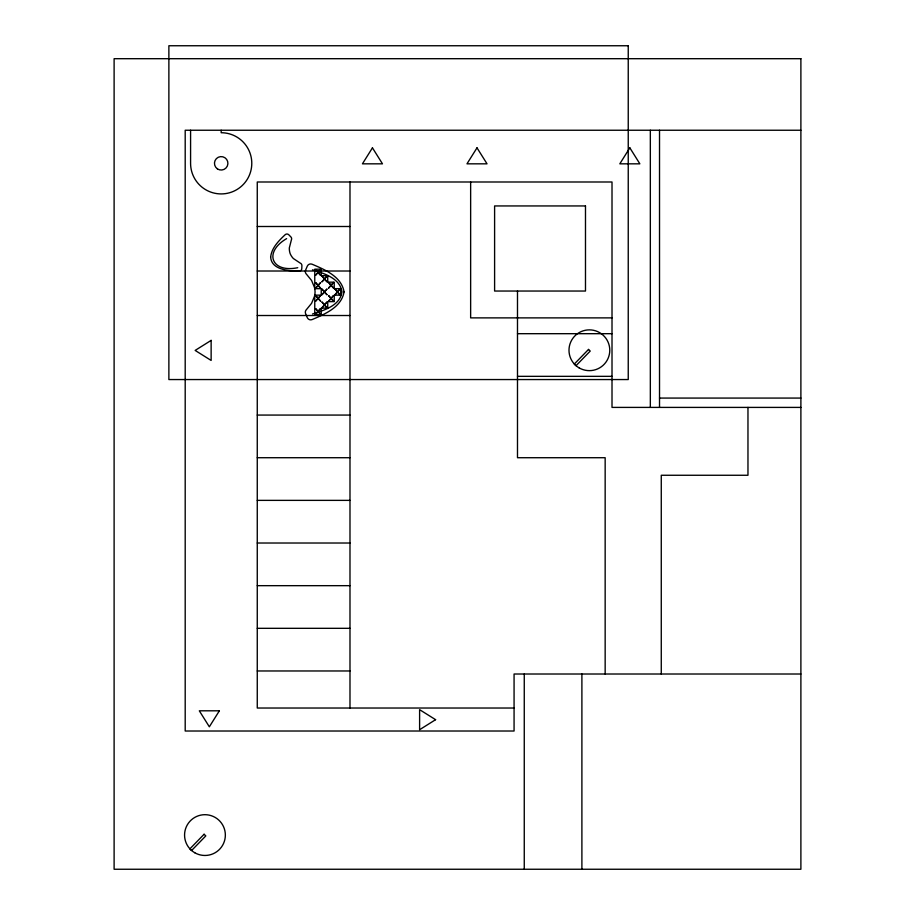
<?xml version="1.0" encoding="UTF-8"?>
<svg xmlns="http://www.w3.org/2000/svg" width="915" height="915" viewBox="0 0 915 915"><rect width="100%" height="100%" fill="white"/><g stroke="black" fill="none" stroke-linecap="round" stroke-linejoin="round"><path stroke-width="1.37" d="M286.612 238.632C263.326 252.185 271.389 273.15 297.741 267.706M312.495 313.982C323.83 310.379 340.094 305.724 341.981 291.896C340.06 278.103 323.83 273.425 312.495 269.822M800.888 130.239L185.196 130.239L185.196 731.016L514.07 731.016L514.07 674.012L800.888 674.012M257.264 226.497L349.988 226.497M257.264 271.012L349.988 271.012M257.264 315.515L349.988 315.515M612.009 317.882L470.642 317.882L470.642 181.994M517.49 333.689L612.009 333.689M517.49 376.34L612.009 376.34M659.521 398.071L800.888 398.071M800.888 407.404L612.009 407.404L612.009 181.994L257.264 181.994L257.264 708.027L514.07 708.027M257.264 415.067L349.988 415.067M257.264 457.717L349.988 457.717M257.264 500.368L349.988 500.368M257.264 543.018L349.988 543.018M257.264 585.669L349.988 585.669M257.264 628.319L349.988 628.319M257.264 670.97L349.988 670.97M747.967 407.404L747.967 475.262L661.27 475.262L661.27 674.012M659.521 130.239L659.521 407.404M650.336 130.239L650.336 407.404M605.158 674.012L605.158 457.717L517.49 457.717L517.49 291.039M581.894 674.012L581.894 869.25M524.261 674.012L524.261 869.25M349.988 181.994L349.988 708.027M221.178 130.239L221.178 132.721A30.595 30.595 0 0 1 251.785 163.316A30.595 30.595 0 0 1 221.178 193.923A30.595 30.595 0 0 1 190.583 163.316L190.583 130.239M270.646 257.012C271.458 270.177 289.174 270.886 299.182 271.16A2.619 2.619 0 0 0 301.79 268.644L301.893 265.647A2.619 2.619 0 0 0 300.269 263.131L293.395 258.556A16.093 16.093 0 0 1 290.181 253.695A16.093 16.093 0 0 1 289.323 247.919L291.37 239.924A2.619 2.619 0 0 0 290.913 236.962L288.831 234.812A2.619 2.619 0 0 0 285.206 234.675C278.778 240.737 271.686 247.782 270.646 257.012M344.063 291.896C341.512 307.257 324.745 314.2 312.015 319.61A3.706 3.706 0 0 1 307.268 317.596L305.621 313.685A3.706 3.706 0 0 1 306.502 309.533L311.58 303.322L314.417 296.54A22.212 22.212 0 0 0 315.057 291.896A22.212 22.212 0 0 0 314.417 287.264L311.58 280.482L306.502 274.271A3.706 3.706 0 0 1 305.621 270.108L307.268 266.208A3.706 3.706 0 0 1 312.015 264.195C324.745 269.593 341.512 276.536 344.063 291.896M372.451 147.841L362.432 163.831L382.481 163.831L372.451 147.841M477.001 147.841L466.97 163.831L487.032 163.831L477.001 147.841M219.371 710.806L209.341 726.796L199.31 710.806L219.371 710.806M629.84 147.841L619.81 163.831L639.86 163.831L629.84 147.841M588.528 349.427L574.311 364.044L576.004 365.703L590.232 351.074L588.528 349.427M204.102 834.251L189.885 848.88L191.578 850.527L205.806 835.91L204.102 834.251M315.584 269.616L320.502 275.186L315.584 269.616M320.502 269.616L315.584 275.186L320.502 269.616M315.652 282.621L320.57 288.202L315.652 282.621M322.046 276.17L326.964 281.74L322.046 276.17M326.964 276.17L322.046 281.74L326.964 276.17M320.57 282.621L315.652 288.202L320.57 282.621M315.652 295.534L320.57 301.104L315.652 295.534M322.011 289.117L326.929 294.687L322.011 289.117M328.599 282.483L333.518 288.053L328.599 282.483M320.57 295.534L315.652 301.104L320.57 295.534M326.929 289.117L322.011 294.687L326.929 289.117M333.518 282.483L328.599 288.053L333.518 282.483M315.584 308.618L320.502 314.188L315.584 308.618M322.034 302.099L326.952 307.669L322.034 302.099M328.599 295.602L333.518 301.172L328.599 295.602M335.039 289.117L339.957 294.687L335.039 289.117M326.952 302.099L322.034 307.669L326.952 302.099M320.502 308.618L315.584 314.188L320.502 308.618M333.518 295.602L328.599 301.172L333.518 295.602M339.957 289.117L335.039 294.687L339.957 289.117M211.136 340.391L195.147 350.422L211.136 360.441L211.136 340.391M435.597 719.682L419.608 729.712L419.608 709.663L435.597 719.682M628.239 45.75L168.875 45.75L168.875 379.553L628.239 379.553L628.239 45.75M800.888 58.697L114.112 58.697L114.112 869.25L800.888 869.25L800.888 58.697M585.486 205.944L494.603 205.944L494.603 291.039L585.486 291.039L585.486 205.944M321.245 269.182L314.76 269.182L314.76 288.66L321.245 288.66L321.245 295.145L314.76 295.145L314.76 314.623L321.245 314.623L321.245 308.126L327.73 308.126L327.73 301.641L334.227 301.641L334.227 295.145L340.712 295.145L340.712 288.66L334.227 288.66L334.227 282.163L327.73 282.163L327.73 275.678L321.245 275.678L321.245 269.182M579.184 367.922A20.405 20.405 0 0 0 609.779 350.251A20.405 20.405 0 0 0 579.184 332.591A20.405 20.405 0 0 0 579.184 367.922M194.758 852.746A20.405 20.405 0 0 0 225.353 835.075A20.405 20.405 0 0 0 194.758 817.415A20.405 20.405 0 0 0 194.758 852.746M217.415 168.886A6.725 6.725 0 0 0 227.892 163.796A6.725 6.725 0 0 0 218.25 157.277A6.725 6.725 0 0 0 217.415 168.886"/></g></svg>
